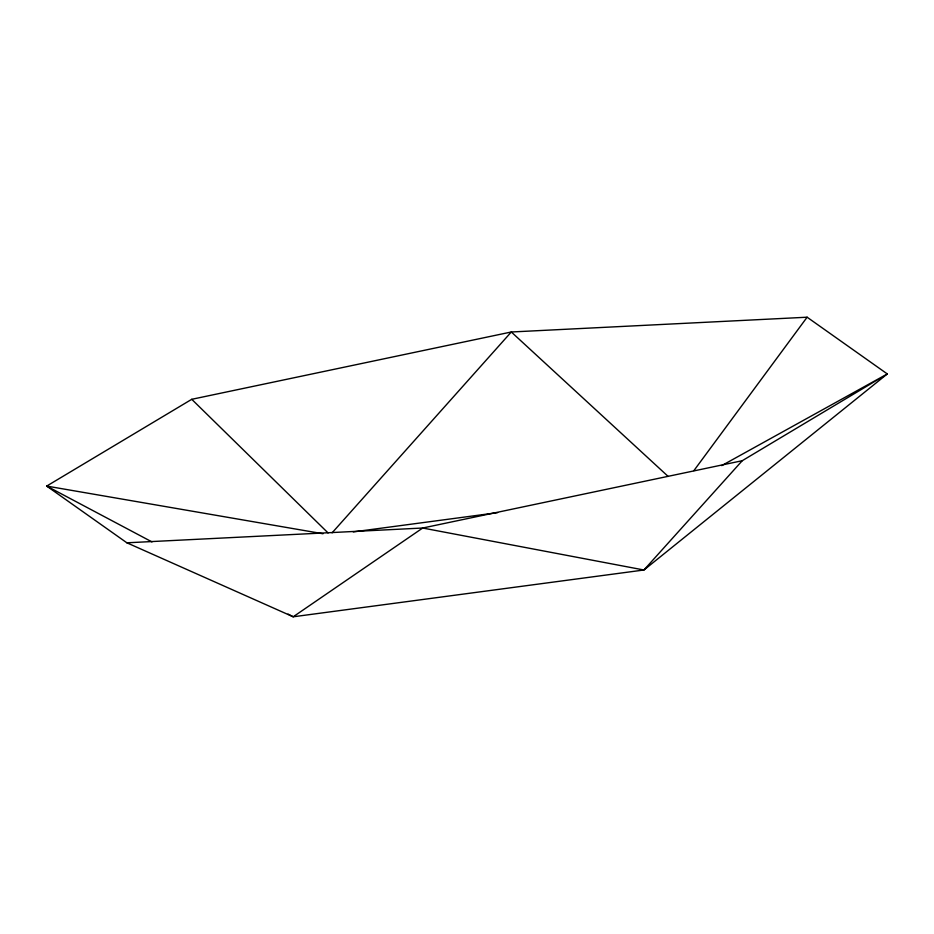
<?xml version="1.0" encoding="UTF-8"?>
<svg xmlns="http://www.w3.org/2000/svg" width="934" height="934" viewBox="0 0 934 934"><rect width="100%" height="100%" fill="white"/><g stroke="black" fill="none" stroke-linecap="round" stroke-linejoin="round"><path stroke-width="1.4" d="M693.892 470.631L807.116 317.21L887.3 373.939L643.946 569.997L293.194 616.79L126.884 542.806L46.7 486.077L191.75 399.308L511.307 331.99L807.116 317.21M332.107 532.824L511.307 331.99L668.125 476.41M721.69 465.622L887.3 373.939L742.25 460.719L643.946 569.997L422.693 528.025L126.884 542.806M742.25 460.719L422.693 528.025L293.194 616.79L288.057 614.07M353.262 531.913L497.624 512.649M323.012 533.758L46.7 486.077L151.973 541.907M191.75 399.308L328.091 532.952"/></g></svg>
